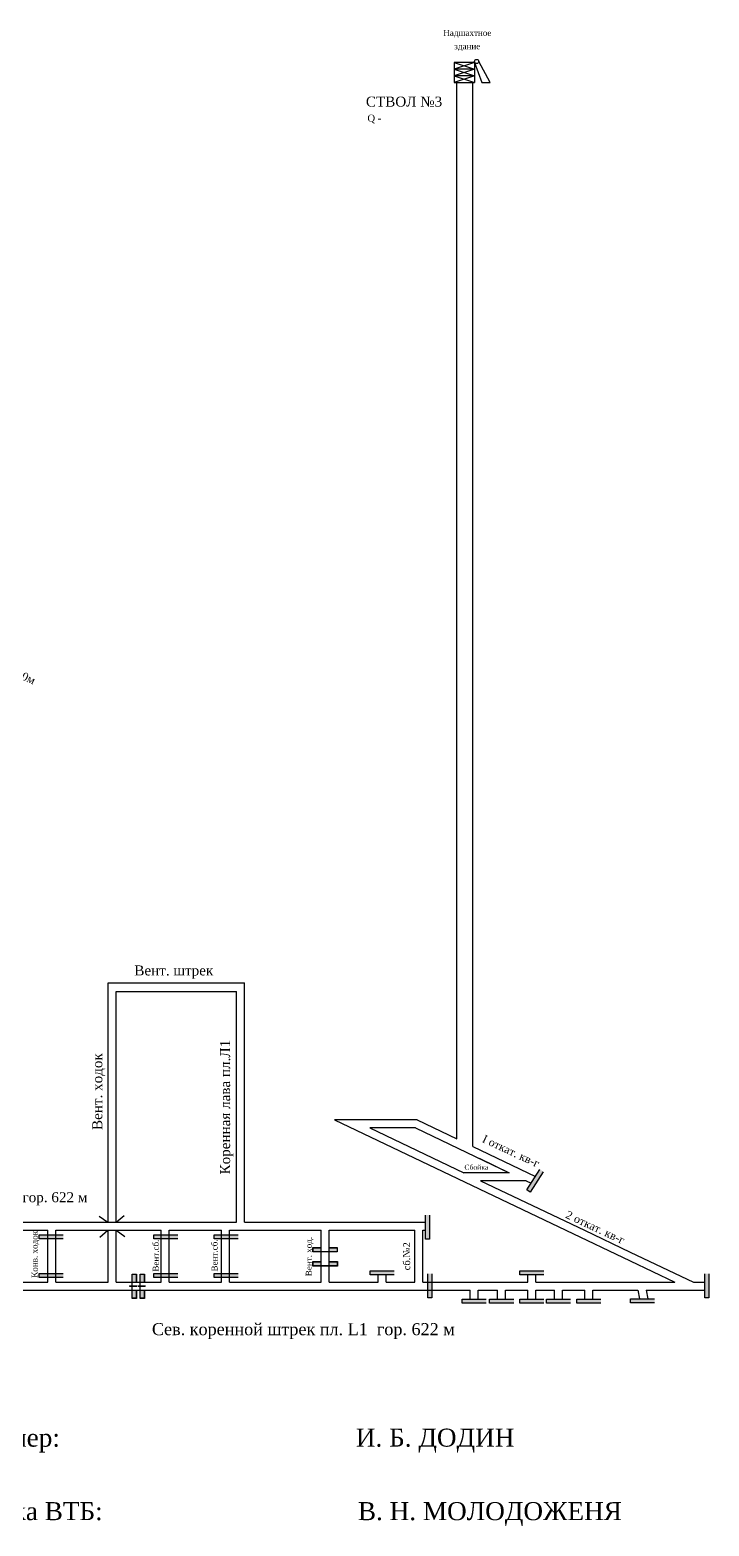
# Model space of a CAD drawing. Header units: millimetres. Extents: x -1215 to 290, y -426 to 439.
# Drawn here: x -49 to 290, y -426 to 322 of the extents above; entities that cross this region are included whole.
import ezdxf

# ---------------------------------------------------------------- set-up
doc = ezdxf.new("R2010")
doc.units = ezdxf.units.MM
doc.layers.add('Двери', color=7, linetype='Continuous')
doc.layers.add('Перемычки', color=7, linetype='Continuous')
doc.styles.get("Standard").update_dxf_attribs({"font": 'TIMES.TTF', "height": 10})

msp = doc.modelspace()

# ---------------------------------------------------------------- hatches: boundary and pattern name
at = {"layer": 'Двери'}
h = msp.add_hatch(color=256, dxfattribs=at)
h.paths.add_polyline_path([(96.12, -286.35), (92.02, -286.35), (92.02, -288.55), (96.12, -288.55), (96.12, -288.45), (92.12, -288.45), (92.12, -286.45), (96.12, -286.45)])
h.paths.add_polyline_path([(100.12, -288.45), (96.12, -288.45), (96.12, -288.55), (100.12, -288.55)])
h.paths.add_polyline_path([(104.22, -286.35), (100.12, -286.35), (100.12, -286.45), (104.12, -286.45), (104.12, -288.45), (100.12, -288.45), (100.12, -288.55), (104.22, -288.55)])
h = msp.add_hatch(color=3, dxfattribs=at)
h.paths.add_polyline_path([(92.12, -286.45), (92.12, -288.45), (96.12, -288.45), (96.12, -286.45)])
h.paths.add_polyline_path([(104.12, -288.45), (104.12, -286.45), (100.12, -286.45), (100.12, -288.45)])
h = msp.add_hatch(color=256, dxfattribs=at)
h.paths.add_polyline_path([(96.21, -293.37), (92.11, -293.37), (92.11, -295.57), (96.21, -295.57), (96.21, -295.47), (92.21, -295.47), (92.21, -293.47), (96.21, -293.47)])
h.paths.add_polyline_path([(100.21, -295.47), (96.21, -295.47), (96.21, -295.57), (100.21, -295.57)])
h.paths.add_polyline_path([(104.31, -293.37), (100.21, -293.37), (100.21, -293.47), (104.21, -293.47), (104.21, -295.47), (100.21, -295.47), (100.21, -295.57), (104.31, -295.57)])
h = msp.add_hatch(color=3, dxfattribs=at)
h.paths.add_polyline_path([(92.21, -293.47), (92.21, -295.47), (96.21, -295.47), (96.21, -293.47)])
h.paths.add_polyline_path([(104.21, -295.47), (104.21, -293.47), (100.21, -293.47), (100.21, -295.47)])
h = msp.add_hatch(color=256, dxfattribs=at)
h.paths.add_polyline_path([(3.95, -303.67), (3.95, -299.57), (1.75, -299.57), (1.75, -303.67), (1.85, -303.67), (1.85, -299.67), (3.85, -299.67), (3.85, -303.67)])
h.paths.add_polyline_path([(1.85, -307.67), (1.85, -303.67), (1.75, -303.67), (1.75, -307.67)])
h.paths.add_polyline_path([(3.95, -311.77), (3.95, -307.67), (3.85, -307.67), (3.85, -311.67), (1.85, -311.67), (1.85, -307.67), (1.75, -307.67), (1.75, -311.77)])
h = msp.add_hatch(color=3, dxfattribs=at)
h.paths.add_polyline_path([(3.85, -299.67), (1.85, -299.67), (1.85, -303.67), (3.85, -303.67)])
h.paths.add_polyline_path([(1.85, -311.67), (3.85, -311.67), (3.85, -307.67), (1.85, -307.67)])
h = msp.add_hatch(color=256, dxfattribs=at)
h.paths.add_polyline_path([(7.95, -303.67), (7.95, -299.57), (5.75, -299.57), (5.75, -303.67), (5.85, -303.67), (5.85, -299.67), (7.85, -299.67), (7.85, -303.67)])
h.paths.add_polyline_path([(5.85, -307.67), (5.85, -303.67), (5.75, -303.67), (5.75, -307.67)])
h.paths.add_polyline_path([(7.95, -311.77), (7.95, -307.67), (7.85, -307.67), (7.85, -311.67), (5.85, -311.67), (5.85, -307.67), (5.75, -307.67), (5.75, -311.77)])
h = msp.add_hatch(color=3, dxfattribs=at)
h.paths.add_polyline_path([(7.85, -299.67), (5.85, -299.67), (5.85, -303.67), (7.85, -303.67)])
h.paths.add_polyline_path([(5.85, -311.67), (7.85, -311.67), (7.85, -307.67), (5.85, -307.67)])
at = {"layer": 'Перемычки'}
h = msp.add_hatch(color=256, dxfattribs=at)
h.paths.add_polyline_path([(200.67, -258.74), (202.88, -255.29), (202.79, -255.23), (200.64, -258.6), (198.95, -257.52), (201.11, -254.15), (201.03, -254.1), (198.81, -257.55)])
h.paths.add_polyline_path([(202.79, -255.23), (202.88, -255.29), (207.25, -248.47), (205.39, -247.28), (201.03, -254.1), (201.11, -254.15), (205.42, -247.42), (207.11, -248.5)])
h = msp.add_hatch(color=3, dxfattribs=at)
h.paths.add_polyline_path([(198.95, -257.52), (200.64, -258.6), (202.79, -255.23), (201.11, -254.15)])
h.paths.add_polyline_path([(204.95, -251.86), (203.27, -250.79), (201.11, -254.15), (202.79, -255.23)])
h.paths.add_polyline_path([(204.95, -251.86), (207.11, -248.5), (205.42, -247.42), (203.27, -250.79)])
h = msp.add_hatch(color=256, dxfattribs=at)
h.paths.add_polyline_path([(150.4, -282.32), (150.4, -278.22), (150.3, -278.22), (150.3, -282.22), (148.3, -282.22), (148.3, -278.22), (148.2, -278.22), (148.2, -282.32)])
h.paths.add_polyline_path([(150.3, -278.22), (150.4, -278.22), (150.4, -270.12), (148.2, -270.12), (148.2, -278.22), (148.3, -278.22), (148.3, -270.22), (150.3, -270.22)])
h = msp.add_hatch(color=3, dxfattribs=at)
h.paths.add_polyline_path([(148.3, -282.22), (150.3, -282.22), (150.3, -278.22), (148.3, -278.22)])
h.paths.add_polyline_path([(150.3, -274.22), (148.3, -274.22), (148.3, -278.22), (150.3, -278.22)])
h.paths.add_polyline_path([(150.3, -274.22), (150.3, -270.22), (148.3, -270.22), (148.3, -274.22)])
h = msp.add_hatch(color=256, dxfattribs=at)
h.paths.add_polyline_path([(-44.81, -282.05), (-40.71, -282.05), (-40.71, -281.95), (-44.71, -281.95), (-44.71, -279.95), (-40.71, -279.95), (-40.71, -279.85), (-44.81, -279.85)])
h.paths.add_polyline_path([(-40.71, -281.95), (-40.71, -282.05), (-32.61, -282.05), (-32.61, -279.85), (-40.71, -279.85), (-40.71, -279.95), (-32.71, -279.95), (-32.71, -281.95)])
h = msp.add_hatch(color=3, dxfattribs=at)
h.paths.add_polyline_path([(-44.71, -279.95), (-44.71, -281.95), (-40.71, -281.95), (-40.71, -279.95)])
h.paths.add_polyline_path([(-36.71, -281.95), (-36.71, -279.95), (-40.71, -279.95), (-40.71, -281.95)])
h.paths.add_polyline_path([(-36.71, -281.95), (-32.71, -281.95), (-32.71, -279.95), (-36.71, -279.95)])
h = msp.add_hatch(color=256, dxfattribs=at)
h.paths.add_polyline_path([(12.53, -282.05), (16.63, -282.05), (16.63, -281.95), (12.63, -281.95), (12.63, -279.95), (16.63, -279.95), (16.63, -279.85), (12.53, -279.85)])
h.paths.add_polyline_path([(16.63, -281.95), (16.63, -282.05), (24.73, -282.05), (24.73, -279.85), (16.63, -279.85), (16.63, -279.95), (24.63, -279.95), (24.63, -281.95)])
h = msp.add_hatch(color=3, dxfattribs=at)
h.paths.add_polyline_path([(12.63, -279.95), (12.63, -281.95), (16.63, -281.95), (16.63, -279.95)])
h.paths.add_polyline_path([(20.63, -281.95), (20.63, -279.95), (16.63, -279.95), (16.63, -281.95)])
h.paths.add_polyline_path([(20.63, -281.95), (24.63, -281.95), (24.63, -279.95), (20.63, -279.95)])
h = msp.add_hatch(color=256, dxfattribs=at)
h.paths.add_polyline_path([(42.64, -282.05), (46.74, -282.05), (46.74, -281.95), (42.74, -281.95), (42.74, -279.95), (46.74, -279.95), (46.74, -279.85), (42.64, -279.85)])
h.paths.add_polyline_path([(46.74, -281.95), (46.74, -282.05), (54.84, -282.05), (54.84, -279.85), (46.74, -279.85), (46.74, -279.95), (54.74, -279.95), (54.74, -281.95)])
h = msp.add_hatch(color=3, dxfattribs=at)
h.paths.add_polyline_path([(42.74, -279.95), (42.74, -281.95), (46.74, -281.95), (46.74, -279.95)])
h.paths.add_polyline_path([(50.74, -281.95), (50.74, -279.95), (46.74, -279.95), (46.74, -281.95)])
h.paths.add_polyline_path([(50.74, -281.95), (54.74, -281.95), (54.74, -279.95), (50.74, -279.95)])
h = msp.add_hatch(color=256, dxfattribs=at)
h.paths.add_polyline_path([(120.5, -300.1), (124.6, -300.1), (124.6, -300), (120.6, -300), (120.6, -298), (124.6, -298), (124.6, -297.9), (120.5, -297.9)])
h.paths.add_polyline_path([(124.6, -300), (124.6, -300.1), (132.7, -300.1), (132.7, -297.9), (124.6, -297.9), (124.6, -298), (132.6, -298), (132.6, -300)])
h = msp.add_hatch(color=3, dxfattribs=at)
h.paths.add_polyline_path([(120.6, -298), (120.6, -300), (124.6, -300), (124.6, -298)])
h.paths.add_polyline_path([(128.6, -300), (128.6, -298), (124.6, -298), (124.6, -300)])
h.paths.add_polyline_path([(128.6, -300), (132.6, -300), (132.6, -298), (128.6, -298)])
h = msp.add_hatch(color=256, dxfattribs=at)
h.paths.add_polyline_path([(195.36, -300.1), (199.46, -300.1), (199.46, -300), (195.46, -300), (195.46, -298), (199.46, -298), (199.46, -297.9), (195.36, -297.9)])
h.paths.add_polyline_path([(199.46, -300), (199.46, -300.1), (207.56, -300.1), (207.56, -297.9), (199.46, -297.9), (199.46, -298), (207.46, -298), (207.46, -300)])
h = msp.add_hatch(color=3, dxfattribs=at)
h.paths.add_polyline_path([(195.46, -298), (195.46, -300), (199.46, -300), (199.46, -298)])
h.paths.add_polyline_path([(203.46, -300), (203.46, -298), (199.46, -298), (199.46, -300)])
h.paths.add_polyline_path([(203.46, -300), (207.46, -300), (207.46, -298), (203.46, -298)])
h = msp.add_hatch(color=256, dxfattribs=at)
h.paths.add_polyline_path([(-44.81, -301.43), (-40.71, -301.43), (-40.71, -301.33), (-44.71, -301.33), (-44.71, -299.33), (-40.71, -299.33), (-40.71, -299.23), (-44.81, -299.23)])
h.paths.add_polyline_path([(-40.71, -301.33), (-40.71, -301.43), (-32.61, -301.43), (-32.61, -299.23), (-40.71, -299.23), (-40.71, -299.33), (-32.71, -299.33), (-32.71, -301.33)])
h = msp.add_hatch(color=3, dxfattribs=at)
h.paths.add_polyline_path([(-44.71, -299.33), (-44.71, -301.33), (-40.71, -301.33), (-40.71, -299.33)])
h.paths.add_polyline_path([(-36.71, -301.33), (-36.71, -299.33), (-40.71, -299.33), (-40.71, -301.33)])
h.paths.add_polyline_path([(-36.71, -301.33), (-32.71, -301.33), (-32.71, -299.33), (-36.71, -299.33)])
h = msp.add_hatch(color=256, dxfattribs=at)
h.paths.add_polyline_path([(12.53, -301.43), (16.63, -301.43), (16.63, -301.33), (12.63, -301.33), (12.63, -299.33), (16.63, -299.33), (16.63, -299.23), (12.53, -299.23)])
h.paths.add_polyline_path([(16.63, -301.33), (16.63, -301.43), (24.73, -301.43), (24.73, -299.23), (16.63, -299.23), (16.63, -299.33), (24.63, -299.33), (24.63, -301.33)])
h = msp.add_hatch(color=3, dxfattribs=at)
h.paths.add_polyline_path([(12.63, -299.33), (12.63, -301.33), (16.63, -301.33), (16.63, -299.33)])
h.paths.add_polyline_path([(20.63, -301.33), (20.63, -299.33), (16.63, -299.33), (16.63, -301.33)])
h.paths.add_polyline_path([(20.63, -301.33), (24.63, -301.33), (24.63, -299.33), (20.63, -299.33)])
h = msp.add_hatch(color=256, dxfattribs=at)
h.paths.add_polyline_path([(42.64, -301.43), (46.74, -301.43), (46.74, -301.33), (42.74, -301.33), (42.74, -299.33), (46.74, -299.33), (46.74, -299.23), (42.64, -299.23)])
h.paths.add_polyline_path([(46.74, -301.33), (46.74, -301.43), (54.84, -301.43), (54.84, -299.23), (46.74, -299.23), (46.74, -299.33), (54.74, -299.33), (54.74, -301.33)])
h = msp.add_hatch(color=3, dxfattribs=at)
h.paths.add_polyline_path([(42.74, -299.33), (42.74, -301.33), (46.74, -301.33), (46.74, -299.33)])
h.paths.add_polyline_path([(50.74, -301.33), (50.74, -299.33), (46.74, -299.33), (46.74, -301.33)])
h.paths.add_polyline_path([(50.74, -301.33), (54.74, -301.33), (54.74, -299.33), (50.74, -299.33)])
h = msp.add_hatch(color=256, dxfattribs=at)
h.paths.add_polyline_path([(151.5, -311.62), (151.5, -307.52), (151.4, -307.52), (151.4, -311.52), (149.4, -311.52), (149.4, -307.52), (149.3, -307.52), (149.3, -311.62)])
h.paths.add_polyline_path([(151.4, -307.52), (151.5, -307.52), (151.5, -299.42), (149.3, -299.42), (149.3, -307.52), (149.4, -307.52), (149.4, -299.52), (151.4, -299.52)])
h = msp.add_hatch(color=3, dxfattribs=at)
h.paths.add_polyline_path([(149.4, -311.52), (151.4, -311.52), (151.4, -307.52), (149.4, -307.52)])
h.paths.add_polyline_path([(151.4, -303.52), (149.4, -303.52), (149.4, -307.52), (151.4, -307.52)])
h.paths.add_polyline_path([(151.4, -303.52), (151.4, -299.52), (149.4, -299.52), (149.4, -303.52)])
h = msp.add_hatch(color=256, dxfattribs=at)
h.paths.add_polyline_path([(289.97, -311.56), (289.97, -307.46), (289.87, -307.46), (289.87, -311.46), (287.87, -311.46), (287.87, -307.46), (287.77, -307.46), (287.77, -311.56)])
h.paths.add_polyline_path([(289.87, -307.46), (289.97, -307.46), (289.97, -299.36), (287.77, -299.36), (287.77, -307.46), (287.87, -307.46), (287.87, -299.46), (289.87, -299.46)])
h = msp.add_hatch(color=3, dxfattribs=at)
h.paths.add_polyline_path([(287.87, -311.46), (289.87, -311.46), (289.87, -307.46), (287.87, -307.46)])
h.paths.add_polyline_path([(289.87, -303.46), (287.87, -303.46), (287.87, -307.46), (289.87, -307.46)])
h.paths.add_polyline_path([(289.87, -303.46), (289.87, -299.46), (287.87, -299.46), (287.87, -303.46)])
h = msp.add_hatch(color=256, dxfattribs=at)
h.paths.add_polyline_path([(166.57, -314.2), (170.67, -314.2), (170.67, -314.1), (166.67, -314.1), (166.67, -312.1), (170.67, -312.1), (170.67, -312), (166.57, -312)])
h.paths.add_polyline_path([(170.67, -314.1), (170.67, -314.2), (178.77, -314.2), (178.77, -312), (170.67, -312), (170.67, -312.1), (178.67, -312.1), (178.67, -314.1)])
h = msp.add_hatch(color=3, dxfattribs=at)
h.paths.add_polyline_path([(166.67, -312.1), (166.67, -314.1), (170.67, -314.1), (170.67, -312.1)])
h.paths.add_polyline_path([(174.67, -314.1), (174.67, -312.1), (170.67, -312.1), (170.67, -314.1)])
h.paths.add_polyline_path([(174.67, -314.1), (178.67, -314.1), (178.67, -312.1), (174.67, -312.1)])
h = msp.add_hatch(color=256, dxfattribs=at)
h.paths.add_polyline_path([(180.26, -314.2), (184.36, -314.2), (184.36, -314.1), (180.36, -314.1), (180.36, -312.1), (184.36, -312.1), (184.36, -312), (180.26, -312)])
h.paths.add_polyline_path([(184.36, -314.1), (184.36, -314.2), (192.46, -314.2), (192.46, -312), (184.36, -312), (184.36, -312.1), (192.36, -312.1), (192.36, -314.1)])
h = msp.add_hatch(color=3, dxfattribs=at)
h.paths.add_polyline_path([(180.36, -312.1), (180.36, -314.1), (184.36, -314.1), (184.36, -312.1)])
h.paths.add_polyline_path([(188.36, -314.1), (188.36, -312.1), (184.36, -312.1), (184.36, -314.1)])
h.paths.add_polyline_path([(188.36, -314.1), (192.36, -314.1), (192.36, -312.1), (188.36, -312.1)])
h = msp.add_hatch(color=256, dxfattribs=at)
h.paths.add_polyline_path([(195.36, -314.2), (199.46, -314.2), (199.46, -314.1), (195.46, -314.1), (195.46, -312.1), (199.46, -312.1), (199.46, -312), (195.36, -312)])
h.paths.add_polyline_path([(199.46, -314.1), (199.46, -314.2), (207.56, -314.2), (207.56, -312), (199.46, -312), (199.46, -312.1), (207.46, -312.1), (207.46, -314.1)])
h = msp.add_hatch(color=3, dxfattribs=at)
h.paths.add_polyline_path([(195.46, -312.1), (195.46, -314.1), (199.46, -314.1), (199.46, -312.1)])
h.paths.add_polyline_path([(203.46, -314.1), (203.46, -312.1), (199.46, -312.1), (199.46, -314.1)])
h.paths.add_polyline_path([(203.46, -314.1), (207.46, -314.1), (207.46, -312.1), (203.46, -312.1)])
h = msp.add_hatch(color=256, dxfattribs=at)
h.paths.add_polyline_path([(208.63, -314.2), (212.73, -314.2), (212.73, -314.1), (208.73, -314.1), (208.73, -312.1), (212.73, -312.1), (212.73, -312), (208.63, -312)])
h.paths.add_polyline_path([(212.73, -314.1), (212.73, -314.2), (220.83, -314.2), (220.83, -312), (212.73, -312), (212.73, -312.1), (220.73, -312.1), (220.73, -314.1)])
h = msp.add_hatch(color=3, dxfattribs=at)
h.paths.add_polyline_path([(208.73, -312.1), (208.73, -314.1), (212.73, -314.1), (212.73, -312.1)])
h.paths.add_polyline_path([(216.73, -314.1), (216.73, -312.1), (212.73, -312.1), (212.73, -314.1)])
h.paths.add_polyline_path([(216.73, -314.1), (220.73, -314.1), (220.73, -312.1), (216.73, -312.1)])
h = msp.add_hatch(color=256, dxfattribs=at)
h.paths.add_polyline_path([(223.85, -314.2), (227.95, -314.2), (227.95, -314.1), (223.95, -314.1), (223.95, -312.1), (227.95, -312.1), (227.95, -312), (223.85, -312)])
h.paths.add_polyline_path([(227.95, -314.1), (227.95, -314.2), (236.05, -314.2), (236.05, -312), (227.95, -312), (227.95, -312.1), (235.95, -312.1), (235.95, -314.1)])
h = msp.add_hatch(color=3, dxfattribs=at)
h.paths.add_polyline_path([(223.95, -312.1), (223.95, -314.1), (227.95, -314.1), (227.95, -312.1)])
h.paths.add_polyline_path([(231.95, -314.1), (231.95, -312.1), (227.95, -312.1), (227.95, -314.1)])
h.paths.add_polyline_path([(231.95, -314.1), (235.95, -314.1), (235.95, -312.1), (231.95, -312.1)])
h = msp.add_hatch(color=256, dxfattribs=at)
h.paths.add_polyline_path([(250.67, -314.03), (254.77, -314.03), (254.77, -313.93), (250.77, -313.93), (250.77, -311.93), (254.77, -311.93), (254.77, -311.83), (250.67, -311.83)])
h.paths.add_polyline_path([(254.77, -313.93), (254.77, -314.03), (262.87, -314.03), (262.87, -311.83), (254.77, -311.83), (254.77, -311.93), (262.77, -311.93), (262.77, -313.93)])
h = msp.add_hatch(color=3, dxfattribs=at)
h.paths.add_polyline_path([(250.77, -311.93), (250.77, -313.93), (254.77, -313.93), (254.77, -311.93)])
h.paths.add_polyline_path([(258.77, -313.93), (258.77, -311.93), (254.77, -311.93), (254.77, -313.93)])
h.paths.add_polyline_path([(258.77, -313.93), (262.77, -313.93), (262.77, -311.93), (258.77, -311.93)])

# ---------------------------------------------------------------- linework, layer by layer
for p, q in [((172.87, 305.82), (162.61, 302.49)), ((162.61, 305.82), (172.87, 302.49)), ((172.87, 305.82), (162.61, 305.82)), ((162.61, 305.82), (162.61, 295.82)), ((162.61, 302.49), (172.87, 299.15)), ((172.87, 302.49), (162.61, 299.15)), ((172.87, 302.49), (162.61, 302.49)), ((172.87, 299.15), (162.61, 295.82)), ((162.61, 299.15), (172.87, 295.82)), ((172.87, 299.15), (162.61, 299.15)), ((172.87, 305.82), (176.42, 295.81)), ((172.87, 305.82), (172.87, 295.82)), ((180.6, 295.81), (174.91, 306.31)), ((162.61, 295.82), (172.87, 295.82)), ((162.61, 295.82), (162.61, 295.82)), ((164.04, -89.11), (164.04, 295.82)), ((172.04, -89.11), (172.04, 295.82)), ((176.42, 295.81), (180.6, 295.81)), ((164.04, -232.06), (164.04, -89.11)), ((172.04, -235.88), (172.04, -89.11)), ((-10.26, -273.69), (-10.26, -154.11)), ((-10.26, -154.11), (57.82, -154.11)), ((57.82, -273.69), (57.82, -154.11)), ((-6.26, -273.69), (-6.26, -158.42)), ((-6.26, -158.42), (53.82, -158.42)), ((53.82, -273.69), (53.82, -158.42)), ((102.91, -222.59), (218.42, -277.69)), ((144.19, -222.59), (102.91, -222.59)), ((144.19, -222.59), (164.04, -232.06)), ((120.58, -226.59), (167.47, -248.96)), ((143.29, -226.59), (120.58, -226.59)), ((143.29, -226.59), (190.18, -248.96)), ((172.04, -235.88), (203.27, -250.77)), ((175.08, -241.76), (190.18, -248.96)), ((190.18, -248.96), (167.47, -248.96)), ((198.56, -252.96), (175.86, -252.96)), ((175.86, -252.96), (227.72, -277.69)), ((198.56, -252.96), (201.1, -254.17)), ((-56.81, -273.69), (-6.26, -273.69)), ((-14.64, -270.58), (-10.31, -273.66)), ((-6.26, -273.69), (-2.19, -270.28)), ((-6.26, -273.69), (37.15, -273.69)), ((-6.26, -273.69), (-6.13, -273.69)), ((36.93, -273.69), (53.82, -273.69)), ((57.82, -273.69), (148.3, -273.69)), ((-56.81, -277.69), (-40.41, -277.69)), ((-40.42, -303.69), (-40.41, -277.69)), ((-36.42, -303.69), (-36.41, -277.69)), ((-36.41, -277.69), (-6.26, -277.69)), ((-14.38, -281.14), (-10.31, -277.72)), ((-10.26, -303.69), (-10.26, -277.69)), ((-6.28, -277.67), (-1.95, -280.75)), ((-6.26, -277.69), (-1.18, -277.69)), ((-6.26, -277.69), (14.58, -277.69)), ((-6.26, -303.69), (-6.26, -277.69)), ((-1.18, -277.69), (10.58, -277.69)), ((14.58, -277.69), (16.27, -277.69)), ((16.27, -303.69), (16.27, -277.69)), ((20.27, -303.69), (20.27, -277.69)), ((20.27, -277.69), (41.15, -277.69)), ((41.15, -277.69), (46.35, -277.69)), ((46.35, -303.69), (46.35, -277.69)), ((50.35, -303.69), (50.35, -277.69)), ((50.35, -277.69), (52.01, -277.69)), ((51.73, -277.69), (96.13, -277.69)), ((96.13, -303.69), (96.13, -277.69)), ((100.13, -303.69), (100.13, -277.69)), ((100.13, -277.69), (142.96, -277.69)), ((142.96, -303.69), (142.96, -277.69)), ((146.96, -303.69), (146.96, -277.68)), ((146.96, -277.68), (148.27, -277.68)), ((218.42, -277.69), (250.61, -293.04)), ((227.72, -277.69), (250.61, -288.61)), ((250.61, -288.61), (282.23, -303.69)), ((250.61, -293.04), (272.94, -303.69)), ((-56.81, -303.69), (-40.42, -303.69)), ((-36.42, -303.69), (-19.73, -303.69)), ((-21.26, -303.69), (-10.26, -303.69)), ((-6.26, -303.69), (10.58, -303.69)), ((-6.26, -303.69), (14.58, -303.69)), ((14.58, -303.69), (16.27, -303.69)), ((20.27, -303.69), (41.05, -303.69)), ((41.15, -303.69), (46.35, -303.69)), ((50.35, -303.69), (52.01, -303.69)), ((51.37, -303.69), (84.03, -303.69)), ((83.67, -303.69), (94.27, -303.69)), ((93.41, -303.69), (93.45, -303.69)), ((93.45, -303.69), (96.13, -303.69)), ((100.13, -303.69), (124.6, -303.69)), ((124.6, -303.69), (124.6, -300)), ((128.6, -303.69), (128.6, -300)), ((128.6, -303.69), (142.96, -303.69)), ((146.96, -303.69), (199.46, -303.69)), ((199.46, -303.69), (199.46, -300)), ((203.46, -303.69), (203.46, -300)), ((203.46, -303.69), (239.03, -303.69)), ((239.03, -303.69), (250.61, -303.69)), ((250.61, -303.69), (272.94, -303.69)), ((271.88, -303.69), (272.94, -303.69)), ((282.23, -303.69), (287.87, -303.69)), ((-56.81, -307.69), (14.58, -307.69)), ((14.58, -307.69), (41.15, -307.69)), ((41.15, -307.69), (163.04, -307.69)), ((163.04, -307.69), (170.67, -307.69)), ((170.67, -312.1), (170.67, -307.69)), ((174.67, -312.1), (174.67, -307.69)), ((174.67, -307.69), (184.36, -307.69)), ((184.36, -312.1), (184.36, -307.69)), ((188.36, -312.1), (188.36, -307.69)), ((188.36, -307.69), (199.46, -307.69)), ((199.46, -312.1), (199.46, -307.69)), ((203.46, -312.1), (203.46, -307.69)), ((203.46, -307.69), (212.73, -307.69)), ((212.73, -312.1), (212.73, -307.69)), ((216.73, -312.1), (216.73, -307.69)), ((216.73, -307.69), (227.93, -307.69)), ((227.93, -312.1), (227.93, -307.69)), ((231.93, -312.1), (231.93, -307.69)), ((231.93, -307.69), (238.64, -307.69)), ((235.75, -307.69), (250.61, -307.69)), ((250.61, -307.69), (252.61, -307.69)), ((252.61, -307.69), (254.42, -307.69)), ((254.42, -307.69), (255.26, -311.93)), ((258.5, -307.69), (259.33, -311.93)), ((258.5, -307.69), (266.49, -307.69)), ((266.49, -307.69), (287.87, -307.69))]:
    msp.add_line(p, q)
msp.add_circle((173.87, 306.34), 1.04)
at = {"layer": 'Двери'}
for p, q in [((0.42, -305.46), (4.08, -305.46)), ((0.42, -305.46), (4.08, -305.46)), ((0.42, -305.46), (4.08, -305.46)), ((0.42, -305.46), (4.08, -305.46)), ((0.42, -305.46), (0.42, -305.6)), ((0.42, -305.47), (4.08, -305.47)), ((0.42, -305.48), (4.08, -305.48)), ((0.42, -305.49), (4.08, -305.49)), ((0.42, -305.5), (4.08, -305.5)), ((0.42, -305.51), (4.08, -305.51)), ((0.42, -305.52), (4.08, -305.52)), ((0.42, -305.53), (4.08, -305.53)), ((0.42, -305.54), (4.08, -305.54)), ((0.42, -305.55), (4.08, -305.55)), ((0.42, -305.56), (4.08, -305.56)), ((0.42, -305.57), (4.08, -305.57)), ((0.42, -305.58), (4.08, -305.58)), ((0.42, -305.59), (4.08, -305.59)), ((0.42, -305.6), (4.08, -305.6)), ((4.08, -305.46), (4.08, -305.6)), ((4.69, -305.46), (8.35, -305.46)), ((4.69, -305.46), (4.69, -305.6)), ((4.69, -305.46), (8.35, -305.46)), ((4.69, -305.46), (8.35, -305.46)), ((4.69, -305.46), (8.35, -305.46)), ((4.69, -305.47), (8.35, -305.47)), ((4.69, -305.48), (8.35, -305.48)), ((4.69, -305.49), (8.35, -305.49)), ((4.69, -305.5), (8.35, -305.5)), ((4.69, -305.51), (8.35, -305.51)), ((4.69, -305.52), (8.35, -305.52)), ((4.69, -305.53), (8.35, -305.53)), ((4.69, -305.54), (8.35, -305.54)), ((4.69, -305.55), (8.35, -305.55)), ((4.69, -305.56), (8.35, -305.56)), ((4.69, -305.57), (8.35, -305.57)), ((4.69, -305.58), (8.35, -305.58)), ((4.69, -305.59), (8.35, -305.59)), ((4.69, -305.6), (8.35, -305.6)), ((8.35, -305.46), (8.35, -305.6))]:
    msp.add_line(p, q, dxfattribs=at)
for points in [[(100.12, -286.35), (104.22, -286.35), (104.22, -288.55), (92.02, -288.55), (92.02, -286.35), (96.12, -286.35)], [(100.12, -286.45), (104.12, -286.45), (104.12, -288.45), (92.12, -288.45), (92.12, -286.45), (96.12, -286.45)], [(100.21, -293.37), (104.31, -293.37), (104.31, -295.57), (92.11, -295.57), (92.11, -293.37), (96.21, -293.37)], [(100.21, -293.47), (104.21, -293.47), (104.21, -295.47), (92.21, -295.47), (92.21, -293.47), (96.21, -293.47)], [(3.95, -307.67), (3.95, -311.77), (1.75, -311.77), (1.75, -299.57), (3.95, -299.57), (3.95, -303.67)], [(3.85, -307.67), (3.85, -311.67), (1.85, -311.67), (1.85, -299.67), (3.85, -299.67), (3.85, -303.67)], [(7.95, -307.67), (7.95, -311.77), (5.75, -311.77), (5.75, -299.57), (7.95, -299.57), (7.95, -303.67)], [(7.85, -307.67), (7.85, -311.67), (5.85, -311.67), (5.85, -299.67), (7.85, -299.67), (7.85, -303.67)]]:
    msp.add_lwpolyline(points, dxfattribs=at)
at = {"layer": 'Перемычки'}
for points in [[(207.11, -248.5), (200.64, -258.6), (198.95, -257.52), (205.42, -247.42)], [(150.3, -270.22), (150.3, -282.22), (148.3, -282.22), (148.3, -270.22)], [(-32.71, -281.95), (-44.71, -281.95), (-44.71, -279.95), (-32.71, -279.95)], [(24.63, -281.95), (12.63, -281.95), (12.63, -279.95), (24.63, -279.95)], [(54.74, -281.95), (42.74, -281.95), (42.74, -279.95), (54.74, -279.95)], [(132.6, -300), (120.6, -300), (120.6, -298), (132.6, -298)], [(207.46, -300), (195.46, -300), (195.46, -298), (207.46, -298)], [(-32.71, -301.33), (-44.71, -301.33), (-44.71, -299.33), (-32.71, -299.33)], [(24.63, -301.33), (12.63, -301.33), (12.63, -299.33), (24.63, -299.33)], [(54.74, -301.33), (42.74, -301.33), (42.74, -299.33), (54.74, -299.33)], [(151.4, -299.52), (151.4, -311.52), (149.4, -311.52), (149.4, -299.52)], [(289.87, -299.46), (289.87, -311.46), (287.87, -311.46), (287.87, -299.46)], [(178.67, -314.1), (166.67, -314.1), (166.67, -312.1), (178.67, -312.1)], [(192.36, -314.1), (180.36, -314.1), (180.36, -312.1), (192.36, -312.1)], [(207.46, -314.1), (195.46, -314.1), (195.46, -312.1), (207.46, -312.1)], [(220.73, -314.1), (208.73, -314.1), (208.73, -312.1), (220.73, -312.1)], [(235.95, -314.1), (223.95, -314.1), (223.95, -312.1), (235.95, -312.1)], [(262.77, -313.93), (250.77, -313.93), (250.77, -311.93), (262.77, -311.93)]]:
    msp.add_lwpolyline(points, dxfattribs=at)

# ---------------------------------------------------------------- texts
for s, height, p in [('Надшахтное', 3, (157.19, 319.1)), ('здание', 3, (162.71, 312.43)), ('СТВОЛ №3', 5, (118.54, 283.77)), ('Q - ', 3.5, (119.31, 276.26)), ('Вент. штрек', 5, (2.87, -150.37)), ('Сбойка', 2.5, (167.75, -247.48)), ('Сев. групп. штрек пл. L1 гор. 622 м', 5, (-134.92, -263.69)), ('Сев. коренной штрек пл. L1  гор. 622 м', 6, (11.65, -330.13)), ('Начальник уч-ка ВТБ:', 9, (-142.35, -422.56)), ('В. Н. МОЛОДОЖЕНЯ', 9, (114.53, -422.56))]:
    msp.add_text(s, height=height).set_placement(p)
for s, height, rotation, p in [('Кв-г №3 г.400м', 4, 335, (-84.01, 11.81)), ('Коренная лава пл.Л1', 5, 90, (50.71, -249.82)), ('Вент. ходок', 5, 90, (-13.15, -227.59)), ('I откат. кв-г', 4, 335, (176.26, -233.49)), ('2 откат. кв-г', 4, 335, (217.91, -271.34)), ('Конв. ходок', 3, 90, (-45.45, -301.44)), ('Вент.сб.', 3, 90, (15.05, -298.39)), ('Вент.сб.', 3, 90, (44.42, -298.31)), ('Вент. ход.', 3, 90, (91.5, -300.68)), ('сб.№2', 3.5, 90, (140.65, -297.73))]:
    msp.add_text(s, height=height, rotation=rotation).set_placement(p)
at = {"color": 0}
for s, p in [('Главный инженер:', (-142.35, -385.83)), ('И. Б. ДОДИН', (113.52, -385.83))]:
    msp.add_text(s, height=9, dxfattribs=at).set_placement(p)

doc.saveas('drawing.dxf')
